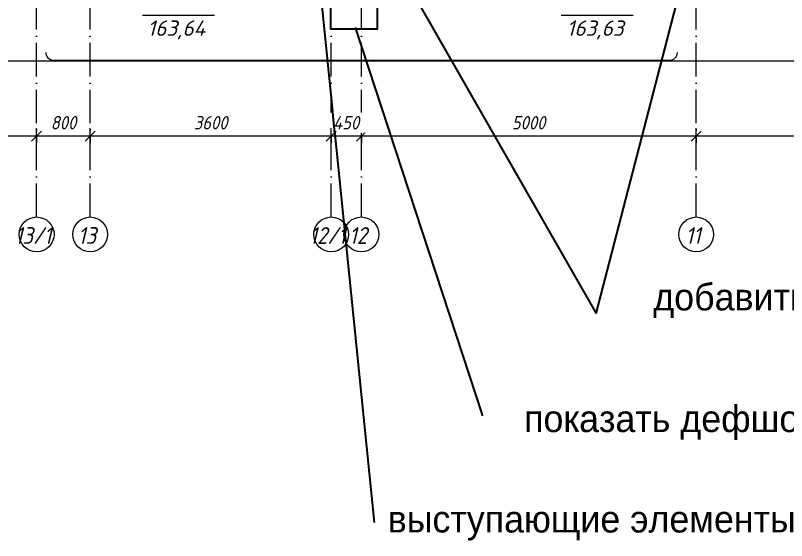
# Model space of a CAD drawing. Header units: millimetres. Extents: x 3914 to 319671, y -18248 to 19136.
# Drawn here: x 272449 to 283966, y -8273 to -430 of the extents above; entities that cross this region are included whole.
import ezdxf

# ---------------------------------------------------------------- set-up
doc = ezdxf.new("R2010")
doc.units = ezdxf.units.MM
doc.linetypes.add('50_200_ШТРИХ_1Т_ш5_п1_п1_', pattern=[700, 500, -100, 0, -100])
for name, color, linetype, lineweight in [('A-ANNO-DIMS', 7, 'Continuous', 9), ('A-ANNO-DIMS-100', 7, 'Continuous', 9), ('A-ANNO-NOTE', 7, 'Continuous', 9), ('A-DETL-2', 7, 'Continuous', 5), ('Оси', 7, 'Continuous', 9), ('Оси-1', 7, '50_200_ШТРИХ_1Т_ш5_п1_п1_', 9)]:
    doc.layers.add(name, color=color, linetype=linetype, lineweight=lineweight)
doc.styles.add('ISOCPEUR_I_1', font='isocpeui.ttf', dxfattribs={"height": 230})
doc.styles.add('ISOCPEUR_I_2', font='isocpeui.ttf', dxfattribs={"width": 0.9, "height": 250})
doc.styles.add('ISOCPEUR_I_3', font='isocpeui.ttf', dxfattribs={"width": 0.9, "height": 200})
doc.dimstyles.new('ISO-2_0_0_9К_Средний_с_подложкой', dxfattribs={"dimscale": 304.8, "dimtxt": 199.196235, "dimasz": 0.492126, "dimexe": 0.393701, "dimexo": 0, "dimgap": 0.131234, "dimtad": 1, "dimdec": 0, "dimzin": 0, "dimdsep": 46, "dimtxsty": 'ISOCPEUR_I_3', "dimblk1": 'OBLIQUE', "dimblk2": 'OBLIQUE', "dimsah": 1, "dimcen": 0.09, "dimdle": 0.393701, "dimazin": 0, "dimtfac": 1, "dimtdec": 4, "dimtix": 1, "dimtmove": 0, "dimatfit": 3, "dimfxl": 1, "dimtvp": 1, "dimtfill": 1, "dimtolj": 1, "dimtzin": 0, "dimarcsym": 2})

# ---------------------------------------------------------------- blocks, each defined once
blk = doc.blocks.new('Ось сетки - Круг_Ø6_00__ISO-2_5_0_9K_ кружки поменьше-23056867-АР2_ТР1_Фасад ___-1')
at = {"layer": 'Оси'}
blk.add_circle((-110, -3700), 260, dxfattribs=at)
blk = doc.blocks.new('DIMBLOCK54-АР2_ТР1_Фасад ___-1')
at = {"layer": 'A-ANNO-DIMS-100', "transparency": 16777216}
for p, q in [((282616, -2339), (282616, -2113)), ((286316, -2339), (286316, -2113)), ((286316, -2233), (282616, -2233)), ((282616, -2233), (282616, -2339)), ((286316, -2233), (286316, -2339))]:
    blk.add_line(p, q, dxfattribs=at)
at = {"layer": 'A-ANNO-DIMS-100', "lineweight": 20, "transparency": 16777216}
for p, q in [((282616, -2233), (282691, -2158)), ((286316, -2233), (286391, -2158)), ((282616, -2233), (282541, -2308)), ((286316, -2233), (286241, -2308))]:
    blk.add_line(p, q, dxfattribs=at)
at = {"layer": 'A-ANNO-DIMS-100', "color": 0, "transparency": 16777216, "insert": (284213, -1932), "char_height": 200, "width": 606.78, "attachment_point": 1, "line_spacing_factor": 1.149209, "style": 'ISOCPEUR_I_3', "bg_fill": 3, "box_fill_scale": 1.25, "bg_fill_color": 256, "bg_fill_true_color": 13158600, "bg_fill_transparency": 0}
blk.add_mtext('3700', dxfattribs=at)
blk = doc.blocks.new('_Oblique')
at = {"color": 0, "linetype": 'ByBlock', "lineweight": -2}
blk.add_line((-0.5, -0.5), (0.5, 0.5), dxfattribs=at)
blk = doc.blocks.new('DIMBLOCK55-АР2_ТР1_Фасад ___-1')
at = {"layer": 'A-ANNO-DIMS-100', "transparency": 16777216}
for p, q in [((277616, -2339), (277616, -2113)), ((282616, -2339), (282616, -2113)), ((282616, -2233), (277616, -2233)), ((277616, -2233), (277616, -2339)), ((282616, -2233), (282616, -2339))]:
    blk.add_line(p, q, dxfattribs=at)
at = {"layer": 'A-ANNO-DIMS-100', "lineweight": 20, "transparency": 16777216}
for p, q in [((277616, -2233), (277691, -2158)), ((282616, -2233), (282691, -2158)), ((277616, -2233), (277541, -2308)), ((282616, -2233), (282541, -2308))]:
    blk.add_line(p, q, dxfattribs=at)
at = {"layer": 'A-ANNO-DIMS-100', "color": 0, "transparency": 16777216, "insert": (279863, -1932), "char_height": 200, "width": 606.78, "attachment_point": 1, "line_spacing_factor": 1.149209, "style": 'ISOCPEUR_I_3', "bg_fill": 3, "box_fill_scale": 1.25, "bg_fill_color": 256, "bg_fill_true_color": 13158600, "bg_fill_transparency": 0}
blk.add_mtext('5000', dxfattribs=at)
blk = doc.blocks.new('DIMBLOCK56-АР2_ТР1_Фасад ___-1')
at = {"layer": 'A-ANNO-DIMS-100', "transparency": 16777216}
for p, q in [((277166, -2339), (277166, -2113)), ((277616, -2339), (277616, -2113)), ((277616, -2233), (277166, -2233)), ((277166, -2233), (277166, -2339)), ((277616, -2233), (277616, -2339))]:
    blk.add_line(p, q, dxfattribs=at)
at = {"layer": 'A-ANNO-DIMS-100', "lineweight": 20, "transparency": 16777216}
for p, q in [((277166, -2233), (277241, -2158)), ((277616, -2233), (277691, -2158)), ((277166, -2233), (277091, -2308)), ((277616, -2233), (277541, -2308))]:
    blk.add_line(p, q, dxfattribs=at)
at = {"layer": 'A-ANNO-DIMS-100', "color": 0, "transparency": 16777216, "insert": (277194, -1932), "char_height": 200, "width": 473.47, "attachment_point": 1, "line_spacing_factor": 1.149209, "style": 'ISOCPEUR_I_3', "bg_fill": 3, "box_fill_scale": 1.25, "bg_fill_color": 256, "bg_fill_true_color": 13158600, "bg_fill_transparency": 0}
blk.add_mtext('450', dxfattribs=at)
blk = doc.blocks.new('DIMBLOCK57-АР2_ТР1_Фасад ___-1')
at = {"layer": 'A-ANNO-DIMS-100', "transparency": 16777216}
for p, q in [((273566, -2339), (273566, -2113)), ((277166, -2339), (277166, -2113)), ((277166, -2233), (273566, -2233)), ((273566, -2233), (273566, -2339)), ((277166, -2233), (277166, -2339))]:
    blk.add_line(p, q, dxfattribs=at)
at = {"layer": 'A-ANNO-DIMS-100', "lineweight": 20, "transparency": 16777216}
for p, q in [((273566, -2233), (273641, -2158)), ((277166, -2233), (277241, -2158)), ((273566, -2233), (273491, -2308)), ((277166, -2233), (277091, -2308))]:
    blk.add_line(p, q, dxfattribs=at)
at = {"layer": 'A-ANNO-DIMS-100', "color": 0, "transparency": 16777216, "insert": (275113, -1932), "char_height": 200, "width": 606.78, "attachment_point": 1, "line_spacing_factor": 1.149209, "style": 'ISOCPEUR_I_3', "bg_fill": 3, "box_fill_scale": 1.25, "bg_fill_color": 256, "bg_fill_true_color": 13158600, "bg_fill_transparency": 0}
blk.add_mtext('3600', dxfattribs=at)
blk = doc.blocks.new('DIMBLOCK58-АР2_ТР1_Фасад ___-1')
at = {"layer": 'A-ANNO-DIMS-100', "transparency": 16777216}
for p, q in [((272766, -2339), (272766, -2113)), ((273566, -2339), (273566, -2113)), ((273566, -2233), (272766, -2233)), ((272766, -2233), (272766, -2339)), ((273566, -2233), (273566, -2339))]:
    blk.add_line(p, q, dxfattribs=at)
at = {"layer": 'A-ANNO-DIMS-100', "lineweight": 20, "transparency": 16777216}
for p, q in [((272766, -2233), (272841, -2158)), ((273566, -2233), (273641, -2158)), ((272766, -2233), (272691, -2308)), ((273566, -2233), (273491, -2308))]:
    blk.add_line(p, q, dxfattribs=at)
at = {"layer": 'A-ANNO-DIMS-100', "color": 0, "transparency": 16777216, "insert": (272976, -1932), "char_height": 200, "width": 455.09, "attachment_point": 1, "line_spacing_factor": 1.149209, "style": 'ISOCPEUR_I_3', "bg_fill": 3, "box_fill_scale": 1.25, "bg_fill_color": 256, "bg_fill_true_color": 13158600, "bg_fill_transparency": 0}
blk.add_mtext('800', dxfattribs=at)
blk = doc.blocks.new('DIMBLOCK59-АР2_ТР1_Фасад ___-1')
at = {"layer": 'A-ANNO-DIMS-100', "transparency": 16777216}
for p, q in [((268266, -2339), (268266, -2113)), ((272766, -2339), (272766, -2113)), ((272766, -2233), (268266, -2233)), ((268266, -2233), (268266, -2339)), ((272766, -2233), (272766, -2339))]:
    blk.add_line(p, q, dxfattribs=at)
at = {"layer": 'A-ANNO-DIMS-100', "lineweight": 20, "transparency": 16777216}
for p, q in [((268266, -2233), (268341, -2158)), ((272766, -2233), (272841, -2158)), ((268266, -2233), (268191, -2308)), ((272766, -2233), (272691, -2308))]:
    blk.add_line(p, q, dxfattribs=at)
at = {"layer": 'A-ANNO-DIMS-100', "color": 0, "transparency": 16777216, "insert": (270255, -1932), "char_height": 200, "width": 625.17, "attachment_point": 1, "line_spacing_factor": 1.149209, "style": 'ISOCPEUR_I_3', "bg_fill": 3, "box_fill_scale": 1.25, "bg_fill_color": 256, "bg_fill_true_color": 13158600, "bg_fill_transparency": 0}
blk.add_mtext('4500', dxfattribs=at)
blk = doc.blocks.new('DIMBLOCK86-АР2_ТР1_Фасад ___-1')
at = {"layer": 'A-ANNO-DIMS-100', "transparency": 16777216}
for p, q in [((190916, -1219), (190916, -993)), ((315816, -1219), (315816, -993)), ((315936, -1113), (190796, -1113)), ((190916, -1113), (190916, -1219)), ((315816, -1113), (315816, -1219))]:
    blk.add_line(p, q, dxfattribs=at)
at = {"layer": 'A-ANNO-DIMS-100', "lineweight": 20, "transparency": 16777216}
for p, q in [((190916, -1113), (190841, -1188)), ((190916, -1113), (190991, -1038)), ((315816, -1113), (315741, -1188)), ((315816, -1113), (315891, -1038))]:
    blk.add_line(p, q, dxfattribs=at)
at = {"layer": 'A-ANNO-DIMS-100', "color": 0, "transparency": 16777216, "insert": (252998, -811), "char_height": 200, "width": 882.59, "attachment_point": 1, "line_spacing_factor": 1.149209, "style": 'ISOCPEUR_I_3', "bg_fill": 3, "box_fill_scale": 1.25, "bg_fill_color": 256, "bg_fill_true_color": 13158600, "bg_fill_transparency": 0}
blk.add_mtext('124900', dxfattribs=at)
blk = doc.blocks.new('ATP_Отметка аннатационная_Угол_ISO2_1 - ATP_Отметка аннатационная_Угол_ISO2_5-26601038-АР2_ТР1_Фасад ___-1')
at = {"layer": 'A-ANNO-NOTE'}
blk.add_line((-125497, -775), (-126572, -775), dxfattribs=at)

msp = doc.modelspace()

# ---------------------------------------------------------------- linework, layer by layer
at = {"color": 1}
msp.add_lwpolyline([(277160.1, 14079), (277854.1, 14079), (277854.1, -635), (277160.1, -635)], close=True, dxfattribs=at)
at = {"layer": 'A-DETL-2'}
msp.add_line((273015.9, -1097.6), (282222.5, -1097.6), dxfattribs=at)
for centre, start, end in [((273015.9, -984.5), 180, 270), ((282222.5, -984.5), 270, 360)]:
    msp.add_arc(centre, 113.1, start, end, dxfattribs=at)
at = {"layer": 'Оси-1'}
for p, q in [((272765.9, -3440), (272765.9, 0)), ((273565.9, -3440), (273565.9, 0)), ((277165.9, -3440), (277165.9, 0)), ((277615.9, -3440), (277615.9, 0)), ((282615.9, -3440), (282615.9, 0))]:
    msp.add_line(p, q, dxfattribs=at)

# ---------------------------------------------------------------- block references
at = {"layer": 'A-ANNO-NOTE'}
for p in [(400921.2, 344), (407171.2, 344)]:
    msp.add_blockref('ATP_Отметка аннатационная_Угол_ISO2_1 - ATP_Отметка аннатационная_Угол_ISO2_5-26601038-АР2_ТР1_Фасад ___-1', p, dxfattribs=at)
at = {"layer": 'Оси'}
for p in [(272875.9, 0), (273675.9, 0), (277275.9, 0), (277725.9, 0), (282725.9, 0)]:
    msp.add_blockref('Ось сетки - Круг_Ø6_00__ISO-2_5_0_9K_ кружки поменьше-23056867-АР2_ТР1_Фасад ___-1', p, dxfattribs=at)

# ---------------------------------------------------------------- texts
at = {"color": 1, "char_height": 400, "attachment_point": 1}
for s, insert in [('добавить светильник', (281975.2, -4435)), ('показать дефшов (металл RAL 9003)', (280045.9, -6252)), ('выступающие элементы повернуты вертикально', (278009, -7752))]:
    msp.add_mtext_dynamic_manual_height_columns(s, width=24683, gutter_width=1, heights=[0], dxfattribs=dict(at, insert=insert))
at = {"layer": 'Оси', "char_height": 250, "attachment_point": 1, "style": 'ISOCPEUR_I_2'}
for s, insert, width in [('13/1', (272441.7, -3591.2), 692.658), ('13', (273384.8, -3591.2), 346.329), ('12/1', (276841.7, -3591.2), 692.658), ('12', (277434.8, -3591.2), 346.329), ('11', (282458.7, -3591.2), 288.607)]:
    msp.add_mtext(s, dxfattribs=dict(at, insert=insert, width=width))

# ---------------------------------------------------------------- next in the draw order: dimensions: what is measured, and where the dimension line sits
at = {"layer": 'A-ANNO-DIMS'}
for base, p1, p2, override, picture, middle in [((190915.9, -1112.5), (315815.9, -1218.6), (190915.9, -1218.6), {"dimpost": '<>', "dimfxl": 124899.999966}, 'DIMBLOCK86-АР2_ТР1_Фасад ___-1', (253365.9, -972.5)), ((282615.9, -2233.2), (286315.9, -2339.3), (282615.9, -2339.3), {"dimpost": '<>', "dimfxl": 3700}, 'DIMBLOCK54-АР2_ТР1_Фасад ___-1', (284465.9, -2091.9))]:
    dim = msp.add_linear_dim(base=base, p1=p1, p2=p2, dimstyle='ISO-2_0_0_9К_Средний_с_подложкой', override=override, dxfattribs=at)
    dim.commit()
    dim.dimension.update_dxf_attribs({"geometry": picture, "text_midpoint": middle})

# ---------------------------------------------------------------- next in the draw order: texts
at = {"layer": 'A-ANNO-NOTE', "char_height": 230, "attachment_point": 1, "style": 'ISOCPEUR_I_1'}
for s, insert, width in [('163,64', (274421.3, -504.6), 1066.244), ('163,63', (280681.3, -504.6), 1042.194)]:
    msp.add_mtext(s, dxfattribs=dict(at, insert=insert, width=width))

# ---------------------------------------------------------------- next in the draw order: dimensions: what is measured, and where the dimension line sits
at = {"layer": 'A-ANNO-DIMS'}
dim = msp.add_linear_dim(base=(277615.9, -2233.2), p1=(282615.9, -2339.3), p2=(277615.9, -2339.3), dimstyle='ISO-2_0_0_9К_Средний_с_подложкой', override={"dimpost": '<>', "dimfxl": 5000}, dxfattribs=at)
dim.commit()
dim.dimension.update_dxf_attribs({"geometry": 'DIMBLOCK55-АР2_ТР1_Фасад ___-1', "text_midpoint": (280115.9, -2093.2)})

# ---------------------------------------------------------------- next in the draw order: linework, layer by layer
at = {"color": 1}
msp.add_line((281122, -4879), (283285.6, 3460.5), dxfattribs=at)

# ---------------------------------------------------------------- next in the draw order: dimensions: what is measured, and where the dimension line sits
at = {"layer": 'A-ANNO-DIMS'}
dim = msp.add_linear_dim(base=(277165.9, -2233.2), p1=(277615.9, -2339.3), p2=(277165.9, -2339.3), dimstyle='ISO-2_0_0_9К_Средний_с_подложкой', override={"dimpost": '<>', "dimfxl": 450}, dxfattribs=at)
dim.commit()
dim.dimension.update_dxf_attribs({"geometry": 'DIMBLOCK56-АР2_ТР1_Фасад ___-1', "text_midpoint": (277390.9, -2093.2)})

# ---------------------------------------------------------------- next in the draw order: linework, layer by layer
at = {"color": 1}
msp.add_line((277521.9, -612), (279425.2, -6410.2), dxfattribs=at)

# ---------------------------------------------------------------- next in the draw order: dimensions: what is measured, and where the dimension line sits
at = {"layer": 'A-ANNO-DIMS'}
dim = msp.add_linear_dim(base=(273565.9, -2233.2), p1=(277165.9, -2339.3), p2=(273565.9, -2339.3), dimstyle='ISO-2_0_0_9К_Средний_с_подложкой', override={"dimpost": '<>', "dimfxl": 3600}, dxfattribs=at)
dim.commit()
dim.dimension.update_dxf_attribs({"geometry": 'DIMBLOCK57-АР2_ТР1_Фасад ___-1', "text_midpoint": (275365.9, -2093.2)})

# ---------------------------------------------------------------- next in the draw order: linework, layer by layer
at = {"color": 1}
for p, q in [((276520, 4675), (277805, -8001)), ((276216, 3700), (281122, -4879))]:
    msp.add_line(p, q, dxfattribs=at)

# ---------------------------------------------------------------- next in the draw order: dimensions: what is measured, and where the dimension line sits
at = {"layer": 'A-ANNO-DIMS'}
dim = msp.add_linear_dim(base=(272765.9, -2233.2), p1=(273565.9, -2339.3), p2=(272765.9, -2339.3), dimstyle='ISO-2_0_0_9К_Средний_с_подложкой', override={"dimpost": '<>', "dimfxl": 800}, dxfattribs=at)
dim.commit()
dim.dimension.update_dxf_attribs({"geometry": 'DIMBLOCK58-АР2_ТР1_Фасад ___-1', "text_midpoint": (273165.9, -2093.2)})

# ---------------------------------------------------------------- next in the draw order: dimensions: what is measured, and where the dimension line sits
dim = msp.add_linear_dim(base=(268265.9, -2233.2), p1=(272765.9, -2339.3), p2=(268265.9, -2339.3), dimstyle='ISO-2_0_0_9К_Средний_с_подложкой', override={"dimpost": '<>', "dimfxl": 4500}, dxfattribs=at)
dim.commit()
dim.dimension.update_dxf_attribs({"geometry": 'DIMBLOCK59-АР2_ТР1_Фасад ___-1', "text_midpoint": (270515.9, -2093.2)})

doc.saveas('drawing.dxf')
